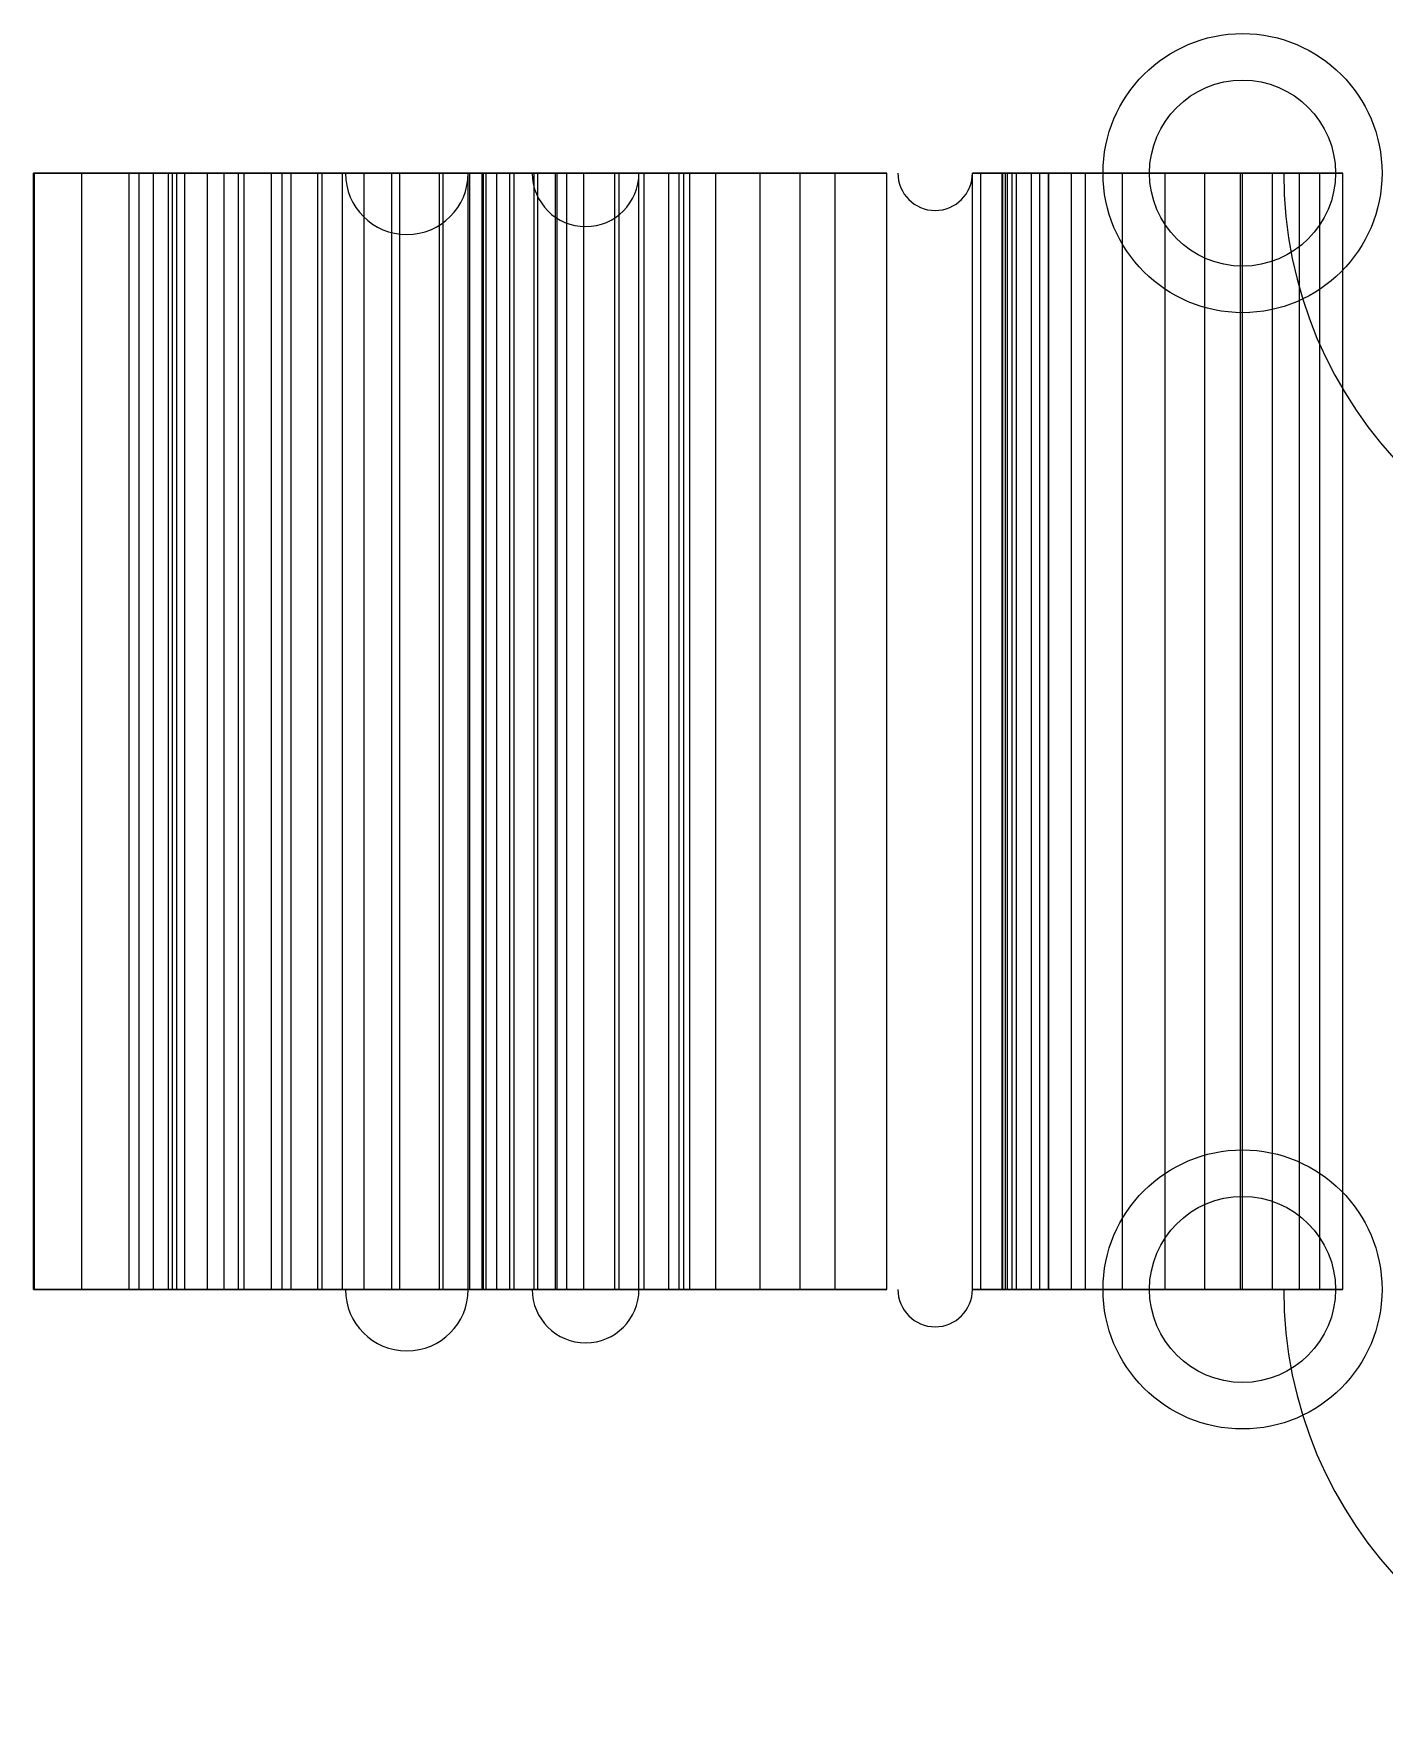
# Model space of a CAD drawing. Header units: millimetres. Extents: x -27 to 27, y -6.8 to 20.2.
# Drawn here: x -27 to -5.21, y -6.84 to 20.25 of the extents above; entities that cross this region are included whole.
import ezdxf

# ---------------------------------------------------------------- set-up
doc = ezdxf.new("R2010")
doc.units = ezdxf.units.MM
doc.layers.add('Part', color=7, linetype='CONTINUOUS')

msp = doc.modelspace()

# ---------------------------------------------------------------- linework, layer by layer
at = {"layer": 'Part'}
for p, q in [((-26.998, 18, -0.321), (-26.983, 18, -0.963)), ((-26.998, 18, 0.321), (-26.998, 18, -0.321)), ((-26.983, 18, 0.963), (-26.998, 18, 0.321)), ((-26.998, 0, -0.321), (-26.998, 18, -0.321)), ((-26.998, 18, -0.321), (-26.983, 18, -0.963)), ((-26.998, 0, 0.321), (-26.998, 18, 0.321)), ((-26.998, 0, -0.321), (-26.998, 18, -0.321)), ((-26.998, 18, 0.321), (-26.998, 18, -0.321)), ((-26.998, 0, 0.321), (-26.998, 18, 0.321)), ((-26.983, 18, 0.963), (-26.998, 18, 0.321)), ((-26.983, 18, -0.963), (-26.222, 18, -1.395)), ((-26.222, 18, 1.395), (-26.983, 18, 0.963)), ((-26.983, 0, -0.963), (-26.983, 18, -0.963)), ((-26.983, 18, -0.963), (-26.222, 18, -1.395)), ((-26.983, 0, -0.963), (-26.983, 18, -0.963)), ((-26.983, 0, 0.963), (-26.983, 18, 0.963)), ((-26.983, 0, 0.963), (-26.983, 18, 0.963)), ((-26.222, 18, 1.395), (-26.983, 18, 0.963)), ((-26.222, 18, -1.395), (-25.456, 18, -1.766)), ((-25.456, 18, 1.766), (-26.222, 18, 1.395)), ((-26.222, 0, -1.395), (-26.222, 18, -1.395)), ((-26.222, 18, -1.395), (-25.456, 18, -1.766)), ((-26.222, 0, -1.395), (-26.222, 18, -1.395)), ((-26.222, 0, 1.395), (-26.222, 18, 1.395)), ((-26.222, 0, 1.395), (-26.222, 18, 1.395)), ((-25.456, 18, 1.766), (-26.222, 18, 1.395)), ((-25.456, 18, -1.766), (-24.689, 18, -2.074)), ((-24.689, 18, 2.074), (-25.456, 18, 1.766)), ((-25.456, 0, -1.766), (-25.456, 18, -1.766)), ((-25.456, 18, -1.766), (-24.689, 18, -2.074)), ((-25.456, 0, -1.766), (-25.456, 18, -1.766)), ((-25.456, 0, 1.766), (-25.456, 18, 1.766)), ((-25.456, 0, 1.766), (-25.456, 18, 1.766)), ((-24.689, 18, 2.074), (-25.456, 18, 1.766)), ((-25.297, 18, -9.436), (-25.066, 18, -10.035)), ((-24.76, 18, -8.746), (-25.297, 18, -9.436)), ((-25.066, 18, 10.035), (-25.297, 18, 9.436)), ((-25.297, 18, 9.436), (-24.76, 18, 8.746)), ((-25.297, 0, -9.436), (-25.297, 18, -9.436)), ((-25.297, 18, -9.436), (-25.066, 18, -10.035)), ((-25.297, 0, -9.436), (-25.297, 18, -9.436)), ((-24.76, 18, -8.746), (-25.297, 18, -9.436)), ((-25.297, 0, 9.436), (-25.297, 18, 9.436)), ((-25.066, 18, 10.035), (-25.297, 18, 9.436)), ((-25.297, 0, 9.436), (-25.297, 18, 9.436)), ((-25.297, 18, 9.436), (-24.76, 18, 8.746)), ((-25.066, 18, -10.035), (-24.82, 18, -10.628)), ((-24.82, 18, 10.628), (-25.066, 18, 10.035)), ((-25.066, 0, -10.035), (-25.066, 18, -10.035)), ((-25.066, 18, -10.035), (-24.82, 18, -10.628)), ((-25.066, 0, -10.035), (-25.066, 18, -10.035)), ((-25.066, 0, 10.035), (-25.066, 18, 10.035)), ((-24.82, 18, 10.628), (-25.066, 18, 10.035)), ((-25.066, 0, 10.035), (-25.066, 18, 10.035)), ((-24.82, 18, -10.628), (-24.56, 18, -11.216)), ((-24.56, 18, 11.216), (-24.82, 18, 10.628)), ((-24.82, 0, -10.628), (-24.82, 18, -10.628)), ((-24.82, 18, -10.628), (-24.56, 18, -11.216)), ((-24.82, 0, -10.628), (-24.82, 18, -10.628)), ((-24.82, 0, 10.628), (-24.82, 18, 10.628)), ((-24.56, 18, 11.216), (-24.82, 18, 10.628)), ((-24.82, 0, 10.628), (-24.82, 18, 10.628)), ((-24.195, 18, -8.11), (-24.76, 18, -8.746)), ((-24.76, 18, 8.746), (-24.195, 18, 8.11)), ((-24.76, 0, -8.746), (-24.76, 18, -8.746)), ((-24.76, 0, -8.746), (-24.76, 18, -8.746)), ((-24.195, 18, -8.11), (-24.76, 18, -8.746)), ((-24.76, 0, 8.746), (-24.76, 18, 8.746)), ((-24.76, 0, 8.746), (-24.76, 18, 8.746)), ((-24.76, 18, 8.746), (-24.195, 18, 8.11)), ((-24.689, 18, -2.074), (-23.924, 18, -2.312)), ((-23.924, 18, 2.312), (-24.689, 18, 2.074)), ((-24.689, 0, -2.074), (-24.689, 18, -2.074)), ((-24.689, 18, -2.074), (-23.924, 18, -2.312)), ((-24.689, 0, -2.074), (-24.689, 18, -2.074)), ((-24.689, 0, 2.074), (-24.689, 18, 2.074)), ((-24.689, 0, 2.074), (-24.689, 18, 2.074)), ((-23.924, 18, 2.312), (-24.689, 18, 2.074)), ((-24.56, 18, -11.216), (-23.692, 18, -11.323)), ((-23.692, 18, 11.323), (-24.56, 18, 11.216)), ((-24.56, 0, -11.216), (-24.56, 18, -11.216)), ((-24.56, 18, -11.216), (-23.692, 18, -11.323)), ((-24.56, 0, -11.216), (-24.56, 18, -11.216)), ((-24.56, 0, 11.216), (-24.56, 18, 11.216)), ((-23.692, 18, 11.323), (-24.56, 18, 11.216)), ((-24.56, 0, 11.216), (-24.56, 18, 11.216)), ((-23.604, 18, -7.532), (-24.195, 18, -8.11)), ((-24.195, 18, 8.11), (-23.604, 18, 7.532)), ((-24.195, 0, -8.11), (-24.195, 18, -8.11)), ((-24.195, 0, -8.11), (-24.195, 18, -8.11)), ((-23.604, 18, -7.532), (-24.195, 18, -8.11)), ((-24.195, 0, 8.11), (-24.195, 18, 8.11)), ((-24.195, 0, 8.11), (-24.195, 18, 8.11)), ((-24.195, 18, 8.11), (-23.604, 18, 7.532)), ((-23.924, 18, -2.312), (-23.163, 18, -2.47)), ((-23.163, 18, 2.47), (-23.924, 18, 2.312)), ((-23.924, 0, -2.312), (-23.924, 18, -2.312)), ((-23.924, 18, -2.312), (-23.163, 18, -2.47)), ((-23.924, 0, -2.312), (-23.924, 18, -2.312)), ((-23.924, 0, 2.312), (-23.924, 18, 2.312)), ((-23.924, 0, 2.312), (-23.924, 18, 2.312)), ((-23.163, 18, 2.47), (-23.924, 18, 2.312)), ((-23.692, 18, -11.323), (-22.843, 18, -11.374)), ((-22.843, 18, 11.374), (-23.692, 18, 11.323)), ((-23.692, 0, -11.323), (-23.692, 18, -11.323)), ((-23.692, 18, -11.323), (-22.843, 18, -11.374)), ((-23.692, 0, -11.323), (-23.692, 18, -11.323)), ((-23.692, 0, 11.323), (-23.692, 18, 11.323)), ((-22.843, 18, 11.374), (-23.692, 18, 11.323)), ((-23.692, 0, 11.323), (-23.692, 18, 11.323)), ((-22.987, 18, -7.019), (-23.604, 18, -7.532)), ((-23.604, 18, 7.532), (-22.987, 18, 7.019)), ((-23.604, 0, -7.532), (-23.604, 18, -7.532)), ((-23.604, 0, -7.532), (-23.604, 18, -7.532)), ((-22.987, 18, -7.019), (-23.604, 18, -7.532)), ((-23.604, 0, 7.532), (-23.604, 18, 7.532)), ((-23.604, 0, 7.532), (-23.604, 18, 7.532)), ((-23.604, 18, 7.532), (-22.987, 18, 7.019)), ((-23.163, 18, -2.47), (-22.412, 18, -2.516)), ((-22.412, 18, 2.516), (-23.163, 18, 2.47)), ((-23.163, 0, -2.47), (-23.163, 18, -2.47)), ((-23.163, 18, -2.47), (-22.412, 18, -2.516)), ((-23.163, 0, -2.47), (-23.163, 18, -2.47)), ((-23.163, 0, 2.47), (-23.163, 18, 2.47)), ((-23.163, 0, 2.47), (-23.163, 18, 2.47)), ((-22.412, 18, 2.516), (-23.163, 18, 2.47)), ((-22.345, 18, -6.582), (-22.987, 18, -7.019)), ((-22.987, 18, 7.019), (-22.345, 18, 6.582)), ((-22.987, 0, -7.019), (-22.987, 18, -7.019)), ((-22.987, 0, -7.019), (-22.987, 18, -7.019)), ((-22.345, 18, -6.582), (-22.987, 18, -7.019)), ((-22.987, 0, 7.019), (-22.987, 18, 7.019)), ((-22.987, 0, 7.019), (-22.987, 18, 7.019)), ((-22.987, 18, 7.019), (-22.345, 18, 6.582)), ((-22.843, 18, -11.374), (-22.016, 18, -11.364)), ((-22.016, 18, 11.364), (-22.843, 18, 11.374)), ((-22.843, 0, -11.374), (-22.843, 18, -11.374)), ((-22.843, 18, -11.374), (-22.016, 18, -11.364)), ((-22.843, 0, -11.374), (-22.843, 18, -11.374)), ((-22.843, 0, 11.374), (-22.843, 18, 11.374)), ((-22.016, 18, 11.364), (-22.843, 18, 11.374)), ((-22.843, 0, 11.374), (-22.843, 18, 11.374)), ((-22.412, 18, -2.516), (-21.09, 18, -2.367)), ((-21.09, 18, 2.367), (-22.412, 18, 2.516)), ((-22.412, 0, -2.516), (-22.412, 18, -2.516)), ((-22.412, 18, -2.516), (-21.09, 18, -2.367)), ((-22.412, 0, -2.516), (-22.412, 18, -2.516)), ((-22.412, 0, 2.516), (-22.412, 18, 2.516)), ((-22.412, 0, 2.516), (-22.412, 18, 2.516)), ((-21.09, 18, 2.367), (-22.412, 18, 2.516)), ((-21.669, 18, -6.253), (-22.345, 18, -6.582)), ((-22.345, 18, 6.582), (-21.669, 18, 6.253)), ((-22.345, 0, -6.582), (-22.345, 18, -6.582)), ((-22.345, 0, -6.582), (-22.345, 18, -6.582)), ((-21.669, 18, -6.253), (-22.345, 18, -6.582)), ((-22.345, 0, 6.582), (-22.345, 18, 6.582)), ((-22.345, 0, 6.582), (-22.345, 18, 6.582)), ((-22.345, 18, 6.582), (-21.669, 18, 6.253)), ((-22.016, 18, -11.364), (-21.218, 18, -11.291)), ((-21.218, 18, 11.291), (-22.016, 18, 11.364)), ((-22.016, 0, -11.364), (-22.016, 18, -11.364)), ((-22.016, 18, -11.364), (-21.218, 18, -11.291)), ((-22.016, 0, -11.364), (-22.016, 18, -11.364)), ((-22.016, 0, 11.364), (-22.016, 18, 11.364)), ((-21.218, 18, 11.291), (-22.016, 18, 11.364)), ((-22.016, 0, 11.364), (-22.016, 18, 11.364)), ((-20.39, 18, -5.884), (-21.669, 18, -6.253)), ((-21.669, 18, 6.253), (-20.39, 18, 5.884)), ((-21.669, 0, -6.253), (-21.669, 18, -6.253)), ((-21.669, 0, -6.253), (-21.669, 18, -6.253)), ((-20.39, 18, -5.884), (-21.669, 18, -6.253)), ((-21.669, 0, 6.253), (-21.669, 18, 6.253)), ((-21.669, 0, 6.253), (-21.669, 18, 6.253)), ((-21.669, 18, 6.253), (-20.39, 18, 5.884)), ((-21.218, 18, -11.291), (-20.454, 18, -11.146)), ((-20.454, 18, 11.146), (-21.218, 18, 11.291)), ((-21.218, 0, -11.291), (-21.218, 18, -11.291)), ((-21.218, 18, -11.291), (-20.454, 18, -11.146)), ((-21.218, 0, -11.291), (-21.218, 18, -11.291)), ((-21.218, 0, 11.291), (-21.218, 18, 11.291)), ((-20.454, 18, 11.146), (-21.218, 18, 11.291)), ((-21.218, 0, 11.291), (-21.218, 18, 11.291)), ((-21.09, 0, -2.367), (-21.09, 18, -2.367)), ((-21.09, 0, -2.367), (-21.09, 18, -2.367)), ((-21.09, 0, 2.367), (-21.09, 18, 2.367)), ((-21.09, 0, 2.367), (-21.09, 18, 2.367)), ((-20.454, 18, -11.146), (-19.743, 18, -10.901)), ((-19.743, 18, 10.901), (-20.454, 18, 11.146)), ((-20.454, 0, -11.146), (-20.454, 18, -11.146)), ((-20.454, 18, -11.146), (-19.743, 18, -10.901)), ((-20.454, 0, -11.146), (-20.454, 18, -11.146)), ((-20.454, 0, 11.146), (-20.454, 18, 11.146)), ((-19.743, 18, 10.901), (-20.454, 18, 11.146)), ((-20.454, 0, 11.146), (-20.454, 18, 11.146)), ((-20.39, 0, -5.884), (-20.39, 18, -5.884)), ((-20.39, 0, -5.884), (-20.39, 18, -5.884)), ((-20.39, 0, 5.884), (-20.39, 18, 5.884)), ((-20.39, 0, 5.884), (-20.39, 18, 5.884)), ((-19.988, 18, -3.221), (-19.964, 18, -3.389)), ((-19.964, 18, 3.389), (-19.988, 18, 3.221)), ((-19.988, 0, -3.221), (-19.988, 18, -3.221)), ((-19.988, 18, -3.221), (-19.964, 18, -3.389)), ((-19.988, 0, -3.221), (-19.988, 18, -3.221)), ((-19.988, 0, 3.221), (-19.988, 18, 3.221)), ((-19.964, 18, 3.389), (-19.988, 18, 3.221)), ((-19.988, 0, 3.221), (-19.988, 18, 3.221)), ((-19.964, 18, -3.389), (-19.742, 18, -4.509)), ((-19.742, 18, 4.509), (-19.964, 18, 3.389)), ((-19.964, 0, -3.389), (-19.964, 18, -3.389)), ((-19.964, 18, -3.389), (-19.742, 18, -4.509)), ((-19.964, 0, -3.389), (-19.964, 18, -3.389)), ((-19.964, 0, 3.389), (-19.964, 18, 3.389)), ((-19.742, 18, 4.509), (-19.964, 18, 3.389)), ((-19.964, 0, 3.389), (-19.964, 18, 3.389)), ((-19.761, 18, -18.399), (-19.318, 18, -18.863)), ((-19.528, 18, -17.555), (-19.761, 18, -18.399)), ((-19.318, 18, 18.863), (-19.761, 18, 18.399)), ((-19.761, 18, 18.399), (-19.528, 18, 17.555)), ((-19.761, 0, -18.399), (-19.761, 18, -18.399)), ((-19.761, 18, -18.399), (-19.318, 18, -18.863)), ((-19.761, 0, -18.399), (-19.761, 18, -18.399)), ((-19.528, 18, -17.555), (-19.761, 18, -18.399)), ((-19.761, 0, 18.399), (-19.761, 18, 18.399)), ((-19.318, 18, 18.863), (-19.761, 18, 18.399)), ((-19.761, 0, 18.399), (-19.761, 18, 18.399)), ((-19.761, 18, 18.399), (-19.528, 18, 17.555)), ((-19.743, 18, -10.901), (-18.579, 18, -10.258)), ((-18.579, 18, 10.258), (-19.743, 18, 10.901)), ((-19.743, 0, -10.901), (-19.743, 18, -10.901)), ((-19.743, 18, -10.901), (-18.579, 18, -10.258)), ((-19.743, 0, -10.901), (-19.743, 18, -10.901)), ((-19.743, 0, 10.901), (-19.743, 18, 10.901)), ((-18.579, 18, 10.258), (-19.743, 18, 10.901)), ((-19.743, 0, 10.901), (-19.743, 18, 10.901)), ((-19.742, 18, -4.509), (-19.699, 18, -4.673)), ((-19.699, 18, 4.673), (-19.742, 18, 4.509)), ((-19.742, 0, -4.509), (-19.742, 18, -4.509)), ((-19.742, 18, -4.509), (-19.699, 18, -4.673)), ((-19.742, 0, -4.509), (-19.742, 18, -4.509)), ((-19.742, 0, 4.509), (-19.742, 18, 4.509)), ((-19.699, 18, 4.673), (-19.742, 18, 4.509)), ((-19.742, 0, 4.509), (-19.742, 18, 4.509)), ((-19.699, 0, -4.673), (-19.699, 18, -4.673)), ((-19.699, 0, -4.673), (-19.699, 18, -4.673)), ((-19.699, 0, 4.673), (-19.699, 18, 4.673)), ((-19.699, 0, 4.673), (-19.699, 18, 4.673)), ((-19.249, 18, -16.751), (-19.528, 18, -17.555)), ((-19.528, 18, 17.555), (-19.249, 18, 16.751)), ((-19.528, 0, -17.555), (-19.528, 18, -17.555)), ((-19.528, 0, -17.555), (-19.528, 18, -17.555)), ((-19.249, 18, -16.751), (-19.528, 18, -17.555)), ((-19.528, 0, 17.555), (-19.528, 18, 17.555)), ((-19.528, 0, 17.555), (-19.528, 18, 17.555)), ((-19.528, 18, 17.555), (-19.249, 18, 16.751)), ((-19.318, 18, -18.863), (-18.863, 18, -19.318)), ((-18.863, 18, 19.318), (-19.318, 18, 18.863)), ((-19.318, 0, -18.863), (-19.318, 18, -18.863)), ((-19.318, 18, -18.863), (-18.863, 18, -19.318)), ((-19.318, 0, -18.863), (-19.318, 18, -18.863)), ((-19.318, 0, 18.863), (-19.318, 18, 18.863)), ((-18.863, 18, 19.318), (-19.318, 18, 18.863)), ((-19.318, 0, 18.863), (-19.318, 18, 18.863)), ((-18.924, 18, -15.992), (-19.249, 18, -16.751)), ((-19.249, 18, 16.751), (-18.924, 18, 15.992)), ((-19.249, 0, -16.751), (-19.249, 18, -16.751)), ((-19.249, 0, -16.751), (-19.249, 18, -16.751)), ((-18.924, 18, -15.992), (-19.249, 18, -16.751)), ((-19.249, 0, 16.751), (-19.249, 18, 16.751)), ((-19.249, 0, 16.751), (-19.249, 18, 16.751)), ((-19.249, 18, 16.751), (-18.924, 18, 15.992)), ((-18.551, 18, -15.282), (-18.924, 18, -15.992)), ((-18.924, 18, 15.992), (-18.551, 18, 15.282)), ((-18.924, 0, -15.992), (-18.924, 18, -15.992)), ((-18.924, 0, -15.992), (-18.924, 18, -15.992)), ((-18.551, 18, -15.282), (-18.924, 18, -15.992)), ((-18.924, 0, 15.992), (-18.924, 18, 15.992)), ((-18.924, 0, 15.992), (-18.924, 18, 15.992)), ((-18.924, 18, 15.992), (-18.551, 18, 15.282)), ((-18.863, 18, -19.318), (-18.399, 18, -19.761)), ((-18.399, 18, 19.761), (-18.863, 18, 19.318)), ((-18.863, 0, -19.318), (-18.863, 18, -19.318)), ((-18.863, 18, -19.318), (-18.399, 18, -19.761)), ((-18.863, 0, -19.318), (-18.863, 18, -19.318)), ((-18.863, 0, 19.318), (-18.863, 18, 19.318)), ((-18.399, 18, 19.761), (-18.863, 18, 19.318)), ((-18.863, 0, 19.318), (-18.863, 18, 19.318)), ((-18.579, 0, -10.258), (-18.579, 18, -10.258)), ((-18.579, 0, -10.258), (-18.579, 18, -10.258)), ((-18.579, 0, 10.258), (-18.579, 18, 10.258)), ((-18.579, 0, 10.258), (-18.579, 18, 10.258)), ((-18.125, 18, -14.632), (-18.551, 18, -15.282)), ((-18.551, 18, 15.282), (-18.125, 18, 14.632)), ((-18.551, 0, -15.282), (-18.551, 18, -15.282)), ((-18.551, 0, -15.282), (-18.551, 18, -15.282)), ((-18.125, 18, -14.632), (-18.551, 18, -15.282)), ((-18.551, 0, 15.282), (-18.551, 18, 15.282)), ((-18.551, 0, 15.282), (-18.551, 18, 15.282)), ((-18.551, 18, 15.282), (-18.125, 18, 14.632)), ((-18.399, 18, -19.761), (-17.555, 18, -19.528)), ((-17.555, 18, 19.528), (-18.399, 18, 19.761)), ((-18.399, 0, -19.761), (-18.399, 18, -19.761)), ((-18.399, 18, -19.761), (-17.555, 18, -19.528)), ((-18.399, 0, -19.761), (-18.399, 18, -19.761)), ((-18.399, 0, 19.761), (-18.399, 18, 19.761)), ((-17.555, 18, 19.528), (-18.399, 18, 19.761)), ((-18.399, 0, 19.761), (-18.399, 18, 19.761)), ((-17.626, 18, -14.069), (-18.125, 18, -14.632)), ((-18.125, 18, 14.632), (-17.626, 18, 14.069)), ((-18.125, 0, -14.632), (-18.125, 18, -14.632)), ((-18.125, 0, -14.632), (-18.125, 18, -14.632)), ((-17.626, 18, -14.069), (-18.125, 18, -14.632)), ((-18.125, 0, 14.632), (-18.125, 18, 14.632)), ((-18.125, 0, 14.632), (-18.125, 18, 14.632)), ((-18.125, 18, 14.632), (-17.626, 18, 14.069)), ((-16.587, 18, -13.239), (-17.626, 18, -14.069)), ((-17.626, 18, 14.069), (-16.587, 18, 13.239)), ((-17.626, 0, -14.069), (-17.626, 18, -14.069)), ((-17.626, 0, -14.069), (-17.626, 18, -14.069)), ((-16.587, 18, -13.239), (-17.626, 18, -14.069)), ((-17.626, 0, 14.069), (-17.626, 18, 14.069)), ((-17.626, 0, 14.069), (-17.626, 18, 14.069)), ((-17.626, 18, 14.069), (-16.587, 18, 13.239)), ((-17.555, 18, -19.528), (-16.751, 18, -19.249)), ((-16.751, 18, 19.249), (-17.555, 18, 19.528)), ((-17.555, 0, -19.528), (-17.555, 18, -19.528)), ((-17.555, 18, -19.528), (-16.751, 18, -19.249)), ((-17.555, 0, -19.528), (-17.555, 18, -19.528)), ((-17.555, 0, 19.528), (-17.555, 18, 19.528)), ((-16.751, 18, 19.249), (-17.555, 18, 19.528)), ((-17.555, 0, 19.528), (-17.555, 18, 19.528)), ((-17.234, 18, -10.625), (-17.148, 18, -10.771)), ((-17.148, 18, 10.771), (-17.234, 18, 10.625)), ((-17.234, 0, -10.625), (-17.234, 18, -10.625)), ((-17.234, 18, -10.625), (-17.148, 18, -10.771)), ((-17.234, 0, -10.625), (-17.234, 18, -10.625)), ((-17.234, 0, 10.625), (-17.234, 18, 10.625)), ((-17.148, 18, 10.771), (-17.234, 18, 10.625)), ((-17.234, 0, 10.625), (-17.234, 18, 10.625)), ((-17.148, 18, -10.771), (-16.513, 18, -11.72)), ((-16.513, 18, 11.72), (-17.148, 18, 10.771)), ((-17.148, 0, -10.771), (-17.148, 18, -10.771)), ((-17.148, 18, -10.771), (-16.513, 18, -11.72)), ((-17.148, 0, -10.771), (-17.148, 18, -10.771)), ((-17.148, 0, 10.771), (-17.148, 18, 10.771)), ((-16.513, 18, 11.72), (-17.148, 18, 10.771)), ((-17.148, 0, 10.771), (-17.148, 18, 10.771)), ((-16.751, 18, -19.249), (-15.992, 18, -18.924)), ((-15.992, 18, 18.924), (-16.751, 18, 19.249)), ((-16.751, 0, -19.249), (-16.751, 18, -19.249)), ((-16.751, 18, -19.249), (-15.992, 18, -18.924)), ((-16.751, 0, -19.249), (-16.751, 18, -19.249)), ((-16.751, 0, 19.249), (-16.751, 18, 19.249)), ((-15.992, 18, 18.924), (-16.751, 18, 19.249)), ((-16.751, 0, 19.249), (-16.751, 18, 19.249)), ((-16.587, 0, -13.239), (-16.587, 18, -13.239)), ((-16.587, 0, -13.239), (-16.587, 18, -13.239)), ((-16.587, 0, 13.239), (-16.587, 18, 13.239)), ((-16.587, 0, 13.239), (-16.587, 18, 13.239)), ((-16.513, 18, -11.72), (-16.412, 18, -11.856)), ((-16.412, 18, 11.856), (-16.513, 18, 11.72)), ((-16.513, 0, -11.72), (-16.513, 18, -11.72)), ((-16.513, 18, -11.72), (-16.412, 18, -11.856)), ((-16.513, 0, -11.72), (-16.513, 18, -11.72)), ((-16.513, 0, 11.72), (-16.513, 18, 11.72)), ((-16.412, 18, 11.856), (-16.513, 18, 11.72)), ((-16.513, 0, 11.72), (-16.513, 18, 11.72)), ((-16.412, 0, -11.856), (-16.412, 18, -11.856)), ((-16.412, 0, -11.856), (-16.412, 18, -11.856)), ((-16.412, 0, 11.856), (-16.412, 18, 11.856)), ((-16.412, 0, 11.856), (-16.412, 18, 11.856)), ((-15.992, 18, -18.924), (-15.282, 18, -18.551)), ((-15.282, 18, 18.551), (-15.992, 18, 18.924)), ((-15.992, 0, -18.924), (-15.992, 18, -18.924)), ((-15.992, 18, -18.924), (-15.282, 18, -18.551)), ((-15.992, 0, -18.924), (-15.992, 18, -18.924)), ((-15.992, 0, 18.924), (-15.992, 18, 18.924)), ((-15.282, 18, 18.551), (-15.992, 18, 18.924)), ((-15.992, 0, 18.924), (-15.992, 18, 18.924)), ((-15.282, 18, -18.551), (-14.632, 18, -18.125)), ((-14.632, 18, 18.125), (-15.282, 18, 18.551)), ((-15.282, 0, -18.551), (-15.282, 18, -18.551)), ((-15.282, 18, -18.551), (-14.632, 18, -18.125)), ((-15.282, 0, -18.551), (-15.282, 18, -18.551)), ((-15.282, 0, 18.551), (-15.282, 18, 18.551)), ((-14.632, 18, 18.125), (-15.282, 18, 18.551)), ((-15.282, 0, 18.551), (-15.282, 18, 18.551)), ((-14.632, 18, -18.125), (-14.069, 18, -17.626)), ((-14.069, 18, 17.626), (-14.632, 18, 18.125)), ((-14.632, 0, -18.125), (-14.632, 18, -18.125)), ((-14.632, 18, -18.125), (-14.069, 18, -17.626)), ((-14.632, 0, -18.125), (-14.632, 18, -18.125)), ((-14.632, 0, 18.125), (-14.632, 18, 18.125)), ((-14.069, 18, 17.626), (-14.632, 18, 18.125)), ((-14.632, 0, 18.125), (-14.632, 18, 18.125)), ((-14.069, 18, -17.626), (-13.239, 18, -16.587)), ((-13.239, 18, 16.587), (-14.069, 18, 17.626)), ((-14.069, 0, -17.626), (-14.069, 18, -17.626)), ((-14.069, 18, -17.626), (-13.239, 18, -16.587)), ((-14.069, 0, -17.626), (-14.069, 18, -17.626)), ((-14.069, 0, 17.626), (-14.069, 18, 17.626)), ((-13.239, 18, 16.587), (-14.069, 18, 17.626)), ((-14.069, 0, 17.626), (-14.069, 18, 17.626)), ((-13.239, 0, -16.587), (-13.239, 18, -16.587)), ((-13.239, 0, -16.587), (-13.239, 18, -16.587)), ((-13.239, 0, 16.587), (-13.239, 18, 16.587)), ((-13.239, 0, 16.587), (-13.239, 18, 16.587)), ((-11.856, 18, -16.412), (-11.72, 18, -16.513)), ((-11.72, 18, 16.513), (-11.856, 18, 16.412)), ((-11.856, 0, -16.412), (-11.856, 18, -16.412)), ((-11.856, 18, -16.412), (-11.72, 18, -16.513)), ((-11.856, 0, -16.412), (-11.856, 18, -16.412)), ((-11.856, 0, 16.412), (-11.856, 18, 16.412)), ((-11.72, 18, 16.513), (-11.856, 18, 16.412)), ((-11.856, 0, 16.412), (-11.856, 18, 16.412)), ((-11.72, 18, -16.513), (-10.771, 18, -17.148)), ((-10.771, 18, 17.148), (-11.72, 18, 16.513)), ((-11.72, 0, -16.513), (-11.72, 18, -16.513)), ((-11.72, 18, -16.513), (-10.771, 18, -17.148)), ((-11.72, 0, -16.513), (-11.72, 18, -16.513)), ((-11.72, 0, 16.513), (-11.72, 18, 16.513)), ((-10.771, 18, 17.148), (-11.72, 18, 16.513)), ((-11.72, 0, 16.513), (-11.72, 18, 16.513)), ((-11.374, 18, -22.843), (-11.323, 18, -23.692)), ((-11.364, 18, -22.016), (-11.374, 18, -22.843)), ((-11.323, 18, 23.692), (-11.374, 18, 22.843)), ((-11.374, 18, 22.843), (-11.364, 18, 22.016)), ((-11.374, 0, -22.843), (-11.374, 18, -22.843)), ((-11.374, 18, -22.843), (-11.323, 18, -23.692)), ((-11.374, 0, -22.843), (-11.374, 18, -22.843)), ((-11.364, 18, -22.016), (-11.374, 18, -22.843)), ((-11.374, 0, 22.843), (-11.374, 18, 22.843)), ((-11.323, 18, 23.692), (-11.374, 18, 22.843)), ((-11.374, 0, 22.843), (-11.374, 18, 22.843)), ((-11.374, 18, 22.843), (-11.364, 18, 22.016)), ((-11.291, 18, -21.218), (-11.364, 18, -22.016)), ((-11.364, 18, 22.016), (-11.291, 18, 21.218)), ((-11.364, 0, -22.016), (-11.364, 18, -22.016)), ((-11.364, 0, -22.016), (-11.364, 18, -22.016)), ((-11.291, 18, -21.218), (-11.364, 18, -22.016)), ((-11.364, 0, 22.016), (-11.364, 18, 22.016)), ((-11.364, 0, 22.016), (-11.364, 18, 22.016)), ((-11.364, 18, 22.016), (-11.291, 18, 21.218)), ((-11.323, 18, -23.692), (-11.216, 18, -24.56)), ((-11.216, 18, 24.56), (-11.323, 18, 23.692)), ((-11.323, 0, -23.692), (-11.323, 18, -23.692)), ((-11.323, 18, -23.692), (-11.216, 18, -24.56)), ((-11.323, 0, -23.692), (-11.323, 18, -23.692)), ((-11.323, 0, 23.692), (-11.323, 18, 23.692)), ((-11.216, 18, 24.56), (-11.323, 18, 23.692)), ((-11.323, 0, 23.692), (-11.323, 18, 23.692)), ((-11.146, 18, -20.454), (-11.291, 18, -21.218)), ((-11.291, 18, 21.218), (-11.146, 18, 20.454)), ((-11.291, 0, -21.218), (-11.291, 18, -21.218)), ((-11.291, 0, -21.218), (-11.291, 18, -21.218)), ((-11.146, 18, -20.454), (-11.291, 18, -21.218)), ((-11.291, 0, 21.218), (-11.291, 18, 21.218)), ((-11.291, 0, 21.218), (-11.291, 18, 21.218)), ((-11.291, 18, 21.218), (-11.146, 18, 20.454)), ((-11.216, 18, -24.56), (-10.628, 18, -24.82)), ((-10.628, 18, 24.82), (-11.216, 18, 24.56)), ((-11.216, 0, -24.56), (-11.216, 18, -24.56)), ((-11.216, 18, -24.56), (-10.628, 18, -24.82)), ((-11.216, 0, -24.56), (-11.216, 18, -24.56)), ((-11.216, 0, 24.56), (-11.216, 18, 24.56)), ((-10.628, 18, 24.82), (-11.216, 18, 24.56)), ((-11.216, 0, 24.56), (-11.216, 18, 24.56)), ((-10.901, 18, -19.743), (-11.146, 18, -20.454)), ((-11.146, 18, 20.454), (-10.901, 18, 19.743)), ((-11.146, 0, -20.454), (-11.146, 18, -20.454)), ((-11.146, 0, -20.454), (-11.146, 18, -20.454)), ((-10.901, 18, -19.743), (-11.146, 18, -20.454)), ((-11.146, 0, 20.454), (-11.146, 18, 20.454)), ((-11.146, 0, 20.454), (-11.146, 18, 20.454)), ((-11.146, 18, 20.454), (-10.901, 18, 19.743)), ((-10.258, 18, -18.579), (-10.901, 18, -19.743)), ((-10.901, 18, 19.743), (-10.258, 18, 18.579)), ((-10.901, 0, -19.743), (-10.901, 18, -19.743)), ((-10.901, 0, -19.743), (-10.901, 18, -19.743)), ((-10.258, 18, -18.579), (-10.901, 18, -19.743)), ((-10.901, 0, 19.743), (-10.901, 18, 19.743)), ((-10.901, 0, 19.743), (-10.901, 18, 19.743)), ((-10.901, 18, 19.743), (-10.258, 18, 18.579)), ((-10.771, 18, -17.148), (-10.625, 18, -17.234)), ((-10.625, 18, 17.234), (-10.771, 18, 17.148)), ((-10.771, 0, -17.148), (-10.771, 18, -17.148)), ((-10.771, 18, -17.148), (-10.625, 18, -17.234)), ((-10.771, 0, -17.148), (-10.771, 18, -17.148)), ((-10.771, 0, 17.148), (-10.771, 18, 17.148)), ((-10.625, 18, 17.234), (-10.771, 18, 17.148)), ((-10.771, 0, 17.148), (-10.771, 18, 17.148)), ((-10.628, 18, -24.82), (-10.035, 18, -25.066)), ((-10.035, 18, 25.066), (-10.628, 18, 24.82)), ((-10.628, 0, -24.82), (-10.628, 18, -24.82)), ((-10.628, 18, -24.82), (-10.035, 18, -25.066)), ((-10.628, 0, -24.82), (-10.628, 18, -24.82)), ((-10.628, 0, 24.82), (-10.628, 18, 24.82)), ((-10.035, 18, 25.066), (-10.628, 18, 24.82)), ((-10.628, 0, 24.82), (-10.628, 18, 24.82)), ((-10.625, 0, -17.234), (-10.625, 18, -17.234)), ((-10.625, 0, -17.234), (-10.625, 18, -17.234)), ((-10.625, 0, 17.234), (-10.625, 18, 17.234)), ((-10.625, 0, 17.234), (-10.625, 18, 17.234)), ((-10.258, 0, -18.579), (-10.258, 18, -18.579)), ((-10.258, 0, -18.579), (-10.258, 18, -18.579)), ((-10.258, 0, 18.579), (-10.258, 18, 18.579)), ((-10.258, 0, 18.579), (-10.258, 18, 18.579)), ((-10.035, 18, -25.066), (-9.436, 18, -25.297)), ((-9.436, 18, 25.297), (-10.035, 18, 25.066)), ((-10.035, 0, -25.066), (-10.035, 18, -25.066)), ((-10.035, 18, -25.066), (-9.436, 18, -25.297)), ((-10.035, 0, -25.066), (-10.035, 18, -25.066)), ((-10.035, 0, 25.066), (-10.035, 18, 25.066)), ((-9.436, 18, 25.297), (-10.035, 18, 25.066)), ((-10.035, 0, 25.066), (-10.035, 18, 25.066)), ((-9.436, 18, -25.297), (-8.746, 18, -24.76)), ((-8.746, 18, 24.76), (-9.436, 18, 25.297)), ((-9.436, 0, -25.297), (-9.436, 18, -25.297)), ((-9.436, 18, -25.297), (-8.746, 18, -24.76)), ((-9.436, 0, -25.297), (-9.436, 18, -25.297)), ((-9.436, 0, 25.297), (-9.436, 18, 25.297)), ((-8.746, 18, 24.76), (-9.436, 18, 25.297)), ((-9.436, 0, 25.297), (-9.436, 18, 25.297)), ((-8.746, 18, -24.76), (-8.11, 18, -24.195)), ((-8.11, 18, 24.195), (-8.746, 18, 24.76)), ((-8.746, 0, -24.76), (-8.746, 18, -24.76)), ((-8.746, 18, -24.76), (-8.11, 18, -24.195)), ((-8.746, 0, -24.76), (-8.746, 18, -24.76)), ((-8.746, 0, 24.76), (-8.746, 18, 24.76)), ((-8.11, 18, 24.195), (-8.746, 18, 24.76)), ((-8.746, 0, 24.76), (-8.746, 18, 24.76)), ((-8.11, 18, -24.195), (-7.532, 18, -23.604)), ((-7.532, 18, 23.604), (-8.11, 18, 24.195)), ((-8.11, 0, -24.195), (-8.11, 18, -24.195)), ((-8.11, 18, -24.195), (-7.532, 18, -23.604)), ((-8.11, 0, -24.195), (-8.11, 18, -24.195)), ((-8.11, 0, 24.195), (-8.11, 18, 24.195)), ((-7.532, 18, 23.604), (-8.11, 18, 24.195)), ((-8.11, 0, 24.195), (-8.11, 18, 24.195)), ((-7.532, 18, -23.604), (-7.019, 18, -22.987)), ((-7.019, 18, 22.987), (-7.532, 18, 23.604)), ((-7.532, 0, -23.604), (-7.532, 18, -23.604)), ((-7.532, 18, -23.604), (-7.019, 18, -22.987)), ((-7.532, 0, -23.604), (-7.532, 18, -23.604)), ((-7.532, 0, 23.604), (-7.532, 18, 23.604)), ((-7.019, 18, 22.987), (-7.532, 18, 23.604)), ((-7.532, 0, 23.604), (-7.532, 18, 23.604)), ((-7.5, 0, 15.24), (-7.5, 18, 15.24)), ((-7.5, 0, 15.24), (-7.5, 18, 15.24)), ((-7.5, 0, -11.49), (-7.5, 18, -11.49)), ((-7.5, 0, -11.49), (-7.5, 18, -11.49)), ((-7.019, 18, -22.987), (-6.582, 18, -22.345)), ((-6.582, 18, 22.345), (-7.019, 18, 22.987)), ((-7.019, 0, -22.987), (-7.019, 18, -22.987)), ((-7.019, 18, -22.987), (-6.582, 18, -22.345)), ((-7.019, 0, -22.987), (-7.019, 18, -22.987)), ((-7.019, 0, 22.987), (-7.019, 18, 22.987)), ((-6.582, 18, 22.345), (-7.019, 18, 22.987)), ((-7.019, 0, 22.987), (-7.019, 18, 22.987)), ((-6.582, 18, -22.345), (-6.253, 18, -21.669)), ((-6.253, 18, 21.669), (-6.582, 18, 22.345)), ((-6.582, 0, -22.345), (-6.582, 18, -22.345)), ((-6.582, 18, -22.345), (-6.253, 18, -21.669)), ((-6.582, 0, -22.345), (-6.582, 18, -22.345)), ((-6.582, 0, 22.345), (-6.582, 18, 22.345)), ((-6.253, 18, 21.669), (-6.582, 18, 22.345)), ((-6.582, 0, 22.345), (-6.582, 18, 22.345)), ((-6.253, 18, -21.669), (-5.884, 18, -20.39)), ((-5.884, 18, 20.39), (-6.253, 18, 21.669)), ((-6.253, 0, -21.669), (-6.253, 18, -21.669)), ((-6.253, 18, -21.669), (-5.884, 18, -20.39)), ((-6.253, 0, -21.669), (-6.253, 18, -21.669)), ((-6.253, 0, 21.669), (-6.253, 18, 21.669)), ((-5.884, 18, 20.39), (-6.253, 18, 21.669)), ((-6.253, 0, 21.669), (-6.253, 18, 21.669)), ((-5.884, 0, -20.39), (-5.884, 18, -20.39)), ((-5.884, 0, -20.39), (-5.884, 18, -20.39)), ((-5.884, 0, 20.39), (-5.884, 18, 20.39)), ((-5.884, 0, 20.39), (-5.884, 18, 20.39)), ((-26.998, 0, -0.321), (-26.983, 0, -0.963)), ((-26.998, 0, 0.321), (-26.998, 0, -0.321)), ((-26.983, 0, 0.963), (-26.998, 0, 0.321)), ((-26.998, 0, -0.321), (-26.983, 0, -0.963)), ((-26.998, 0, 0.321), (-26.998, 0, -0.321)), ((-26.983, 0, 0.963), (-26.998, 0, 0.321)), ((-26.983, 0, -0.963), (-26.222, 0, -1.395)), ((-26.222, 0, 1.395), (-26.983, 0, 0.963)), ((-26.983, 0, -0.963), (-26.222, 0, -1.395)), ((-26.222, 0, 1.395), (-26.983, 0, 0.963)), ((-26.222, 0, -1.395), (-25.456, 0, -1.766)), ((-25.456, 0, 1.766), (-26.222, 0, 1.395)), ((-26.222, 0, -1.395), (-25.456, 0, -1.766)), ((-25.456, 0, 1.766), (-26.222, 0, 1.395)), ((-25.456, 0, -1.766), (-24.689, 0, -2.074)), ((-24.689, 0, 2.074), (-25.456, 0, 1.766)), ((-25.456, 0, -1.766), (-24.689, 0, -2.074)), ((-24.689, 0, 2.074), (-25.456, 0, 1.766)), ((-25.297, 0, -9.436), (-25.066, 0, -10.035)), ((-24.76, 0, -8.746), (-25.297, 0, -9.436)), ((-25.066, 0, 10.035), (-25.297, 0, 9.436)), ((-25.297, 0, 9.436), (-24.76, 0, 8.746)), ((-25.297, 0, -9.436), (-25.066, 0, -10.035)), ((-24.76, 0, -8.746), (-25.297, 0, -9.436)), ((-25.066, 0, 10.035), (-25.297, 0, 9.436)), ((-25.297, 0, 9.436), (-24.76, 0, 8.746)), ((-25.066, 0, -10.035), (-24.82, 0, -10.628)), ((-24.82, 0, 10.628), (-25.066, 0, 10.035)), ((-25.066, 0, -10.035), (-24.82, 0, -10.628)), ((-24.82, 0, 10.628), (-25.066, 0, 10.035)), ((-24.82, 0, -10.628), (-24.56, 0, -11.216)), ((-24.56, 0, 11.216), (-24.82, 0, 10.628)), ((-24.82, 0, -10.628), (-24.56, 0, -11.216)), ((-24.56, 0, 11.216), (-24.82, 0, 10.628)), ((-24.195, 0, -8.11), (-24.76, 0, -8.746)), ((-24.76, 0, 8.746), (-24.195, 0, 8.11)), ((-24.195, 0, -8.11), (-24.76, 0, -8.746)), ((-24.76, 0, 8.746), (-24.195, 0, 8.11)), ((-24.689, 0, -2.074), (-23.924, 0, -2.312)), ((-23.924, 0, 2.312), (-24.689, 0, 2.074)), ((-24.689, 0, -2.074), (-23.924, 0, -2.312)), ((-23.924, 0, 2.312), (-24.689, 0, 2.074)), ((-24.56, 0, -11.216), (-23.692, 0, -11.323)), ((-23.692, 0, 11.323), (-24.56, 0, 11.216)), ((-24.56, 0, -11.216), (-23.692, 0, -11.323)), ((-23.692, 0, 11.323), (-24.56, 0, 11.216)), ((-23.604, 0, -7.532), (-24.195, 0, -8.11)), ((-24.195, 0, 8.11), (-23.604, 0, 7.532)), ((-23.604, 0, -7.532), (-24.195, 0, -8.11)), ((-24.195, 0, 8.11), (-23.604, 0, 7.532)), ((-23.924, 0, -2.312), (-23.163, 0, -2.47)), ((-23.163, 0, 2.47), (-23.924, 0, 2.312)), ((-23.924, 0, -2.312), (-23.163, 0, -2.47)), ((-23.163, 0, 2.47), (-23.924, 0, 2.312)), ((-23.692, 0, -11.323), (-22.843, 0, -11.374)), ((-22.843, 0, 11.374), (-23.692, 0, 11.323)), ((-23.692, 0, -11.323), (-22.843, 0, -11.374)), ((-22.843, 0, 11.374), (-23.692, 0, 11.323)), ((-22.987, 0, -7.019), (-23.604, 0, -7.532)), ((-23.604, 0, 7.532), (-22.987, 0, 7.019)), ((-22.987, 0, -7.019), (-23.604, 0, -7.532)), ((-23.604, 0, 7.532), (-22.987, 0, 7.019)), ((-23.163, 0, -2.47), (-22.412, 0, -2.516)), ((-22.412, 0, 2.516), (-23.163, 0, 2.47)), ((-23.163, 0, -2.47), (-22.412, 0, -2.516)), ((-22.412, 0, 2.516), (-23.163, 0, 2.47)), ((-22.345, 0, -6.582), (-22.987, 0, -7.019)), ((-22.987, 0, 7.019), (-22.345, 0, 6.582)), ((-22.345, 0, -6.582), (-22.987, 0, -7.019)), ((-22.987, 0, 7.019), (-22.345, 0, 6.582)), ((-22.843, 0, -11.374), (-22.016, 0, -11.364)), ((-22.016, 0, 11.364), (-22.843, 0, 11.374)), ((-22.843, 0, -11.374), (-22.016, 0, -11.364)), ((-22.016, 0, 11.364), (-22.843, 0, 11.374)), ((-22.412, 0, -2.516), (-21.09, 0, -2.367)), ((-21.09, 0, 2.367), (-22.412, 0, 2.516)), ((-22.412, 0, -2.516), (-21.09, 0, -2.367)), ((-21.09, 0, 2.367), (-22.412, 0, 2.516)), ((-21.669, 0, -6.253), (-22.345, 0, -6.582)), ((-22.345, 0, 6.582), (-21.669, 0, 6.253)), ((-21.669, 0, -6.253), (-22.345, 0, -6.582)), ((-22.345, 0, 6.582), (-21.669, 0, 6.253)), ((-22.016, 0, -11.364), (-21.218, 0, -11.291)), ((-21.218, 0, 11.291), (-22.016, 0, 11.364)), ((-22.016, 0, -11.364), (-21.218, 0, -11.291)), ((-21.218, 0, 11.291), (-22.016, 0, 11.364)), ((-20.39, 0, -5.884), (-21.669, 0, -6.253)), ((-21.669, 0, 6.253), (-20.39, 0, 5.884)), ((-20.39, 0, -5.884), (-21.669, 0, -6.253)), ((-21.669, 0, 6.253), (-20.39, 0, 5.884)), ((-21.218, 0, -11.291), (-20.454, 0, -11.146)), ((-20.454, 0, 11.146), (-21.218, 0, 11.291)), ((-21.218, 0, -11.291), (-20.454, 0, -11.146)), ((-20.454, 0, 11.146), (-21.218, 0, 11.291)), ((-20.454, 0, -11.146), (-19.743, 0, -10.901)), ((-19.743, 0, 10.901), (-20.454, 0, 11.146)), ((-20.454, 0, -11.146), (-19.743, 0, -10.901)), ((-19.743, 0, 10.901), (-20.454, 0, 11.146)), ((-19.988, 0, -3.221), (-19.964, 0, -3.389)), ((-19.964, 0, 3.389), (-19.988, 0, 3.221)), ((-19.988, 0, -3.221), (-19.964, 0, -3.389)), ((-19.964, 0, 3.389), (-19.988, 0, 3.221)), ((-19.964, 0, -3.389), (-19.742, 0, -4.509)), ((-19.742, 0, 4.509), (-19.964, 0, 3.389)), ((-19.964, 0, -3.389), (-19.742, 0, -4.509)), ((-19.742, 0, 4.509), (-19.964, 0, 3.389)), ((-19.761, 0, -18.399), (-19.318, 0, -18.863)), ((-19.528, 0, -17.555), (-19.761, 0, -18.399)), ((-19.318, 0, 18.863), (-19.761, 0, 18.399)), ((-19.761, 0, 18.399), (-19.528, 0, 17.555)), ((-19.761, 0, -18.399), (-19.318, 0, -18.863)), ((-19.528, 0, -17.555), (-19.761, 0, -18.399)), ((-19.318, 0, 18.863), (-19.761, 0, 18.399)), ((-19.761, 0, 18.399), (-19.528, 0, 17.555)), ((-19.743, 0, -10.901), (-18.579, 0, -10.258)), ((-18.579, 0, 10.258), (-19.743, 0, 10.901)), ((-19.743, 0, -10.901), (-18.579, 0, -10.258)), ((-18.579, 0, 10.258), (-19.743, 0, 10.901)), ((-19.742, 0, -4.509), (-19.699, 0, -4.673)), ((-19.699, 0, 4.673), (-19.742, 0, 4.509)), ((-19.742, 0, -4.509), (-19.699, 0, -4.673)), ((-19.699, 0, 4.673), (-19.742, 0, 4.509)), ((-19.249, 0, -16.751), (-19.528, 0, -17.555)), ((-19.528, 0, 17.555), (-19.249, 0, 16.751)), ((-19.249, 0, -16.751), (-19.528, 0, -17.555)), ((-19.528, 0, 17.555), (-19.249, 0, 16.751)), ((-19.318, 0, -18.863), (-18.863, 0, -19.318)), ((-18.863, 0, 19.318), (-19.318, 0, 18.863)), ((-19.318, 0, -18.863), (-18.863, 0, -19.318)), ((-18.863, 0, 19.318), (-19.318, 0, 18.863)), ((-18.924, 0, -15.992), (-19.249, 0, -16.751)), ((-19.249, 0, 16.751), (-18.924, 0, 15.992)), ((-18.924, 0, -15.992), (-19.249, 0, -16.751)), ((-19.249, 0, 16.751), (-18.924, 0, 15.992)), ((-18.551, 0, -15.282), (-18.924, 0, -15.992)), ((-18.924, 0, 15.992), (-18.551, 0, 15.282)), ((-18.551, 0, -15.282), (-18.924, 0, -15.992)), ((-18.924, 0, 15.992), (-18.551, 0, 15.282)), ((-18.863, 0, -19.318), (-18.399, 0, -19.761)), ((-18.399, 0, 19.761), (-18.863, 0, 19.318)), ((-18.863, 0, -19.318), (-18.399, 0, -19.761)), ((-18.399, 0, 19.761), (-18.863, 0, 19.318)), ((-18.125, 0, -14.632), (-18.551, 0, -15.282)), ((-18.551, 0, 15.282), (-18.125, 0, 14.632)), ((-18.125, 0, -14.632), (-18.551, 0, -15.282)), ((-18.551, 0, 15.282), (-18.125, 0, 14.632)), ((-18.399, 0, -19.761), (-17.555, 0, -19.528)), ((-17.555, 0, 19.528), (-18.399, 0, 19.761)), ((-18.399, 0, -19.761), (-17.555, 0, -19.528)), ((-17.555, 0, 19.528), (-18.399, 0, 19.761)), ((-17.626, 0, -14.069), (-18.125, 0, -14.632)), ((-18.125, 0, 14.632), (-17.626, 0, 14.069)), ((-17.626, 0, -14.069), (-18.125, 0, -14.632)), ((-18.125, 0, 14.632), (-17.626, 0, 14.069)), ((-16.587, 0, -13.239), (-17.626, 0, -14.069)), ((-17.626, 0, 14.069), (-16.587, 0, 13.239)), ((-16.587, 0, -13.239), (-17.626, 0, -14.069)), ((-17.626, 0, 14.069), (-16.587, 0, 13.239)), ((-17.555, 0, -19.528), (-16.751, 0, -19.249)), ((-16.751, 0, 19.249), (-17.555, 0, 19.528)), ((-17.555, 0, -19.528), (-16.751, 0, -19.249)), ((-16.751, 0, 19.249), (-17.555, 0, 19.528)), ((-17.234, 0, -10.625), (-17.148, 0, -10.771)), ((-17.148, 0, 10.771), (-17.234, 0, 10.625)), ((-17.234, 0, -10.625), (-17.148, 0, -10.771)), ((-17.148, 0, 10.771), (-17.234, 0, 10.625)), ((-17.148, 0, -10.771), (-16.513, 0, -11.72)), ((-16.513, 0, 11.72), (-17.148, 0, 10.771)), ((-17.148, 0, -10.771), (-16.513, 0, -11.72)), ((-16.513, 0, 11.72), (-17.148, 0, 10.771)), ((-16.751, 0, -19.249), (-15.992, 0, -18.924)), ((-15.992, 0, 18.924), (-16.751, 0, 19.249)), ((-16.751, 0, -19.249), (-15.992, 0, -18.924)), ((-15.992, 0, 18.924), (-16.751, 0, 19.249)), ((-16.513, 0, -11.72), (-16.412, 0, -11.856)), ((-16.412, 0, 11.856), (-16.513, 0, 11.72)), ((-16.513, 0, -11.72), (-16.412, 0, -11.856)), ((-16.412, 0, 11.856), (-16.513, 0, 11.72)), ((-15.992, 0, -18.924), (-15.282, 0, -18.551)), ((-15.282, 0, 18.551), (-15.992, 0, 18.924)), ((-15.992, 0, -18.924), (-15.282, 0, -18.551)), ((-15.282, 0, 18.551), (-15.992, 0, 18.924)), ((-15.282, 0, -18.551), (-14.632, 0, -18.125)), ((-14.632, 0, 18.125), (-15.282, 0, 18.551)), ((-15.282, 0, -18.551), (-14.632, 0, -18.125)), ((-14.632, 0, 18.125), (-15.282, 0, 18.551)), ((-14.632, 0, -18.125), (-14.069, 0, -17.626)), ((-14.069, 0, 17.626), (-14.632, 0, 18.125)), ((-14.632, 0, -18.125), (-14.069, 0, -17.626)), ((-14.069, 0, 17.626), (-14.632, 0, 18.125)), ((-14.069, 0, -17.626), (-13.239, 0, -16.587)), ((-13.239, 0, 16.587), (-14.069, 0, 17.626)), ((-14.069, 0, -17.626), (-13.239, 0, -16.587)), ((-13.239, 0, 16.587), (-14.069, 0, 17.626)), ((-11.856, 0, -16.412), (-11.72, 0, -16.513)), ((-11.72, 0, 16.513), (-11.856, 0, 16.412)), ((-11.856, 0, -16.412), (-11.72, 0, -16.513)), ((-11.72, 0, 16.513), (-11.856, 0, 16.412)), ((-11.72, 0, -16.513), (-10.771, 0, -17.148)), ((-10.771, 0, 17.148), (-11.72, 0, 16.513)), ((-11.72, 0, -16.513), (-10.771, 0, -17.148)), ((-10.771, 0, 17.148), (-11.72, 0, 16.513)), ((-11.374, 0, -22.843), (-11.323, 0, -23.692)), ((-11.364, 0, -22.016), (-11.374, 0, -22.843)), ((-11.323, 0, 23.692), (-11.374, 0, 22.843)), ((-11.374, 0, 22.843), (-11.364, 0, 22.016)), ((-11.374, 0, -22.843), (-11.323, 0, -23.692)), ((-11.364, 0, -22.016), (-11.374, 0, -22.843)), ((-11.323, 0, 23.692), (-11.374, 0, 22.843)), ((-11.374, 0, 22.843), (-11.364, 0, 22.016)), ((-11.291, 0, -21.218), (-11.364, 0, -22.016)), ((-11.364, 0, 22.016), (-11.291, 0, 21.218)), ((-11.291, 0, -21.218), (-11.364, 0, -22.016)), ((-11.364, 0, 22.016), (-11.291, 0, 21.218)), ((-11.323, 0, -23.692), (-11.216, 0, -24.56)), ((-11.216, 0, 24.56), (-11.323, 0, 23.692)), ((-11.323, 0, -23.692), (-11.216, 0, -24.56)), ((-11.216, 0, 24.56), (-11.323, 0, 23.692)), ((-11.146, 0, -20.454), (-11.291, 0, -21.218)), ((-11.291, 0, 21.218), (-11.146, 0, 20.454)), ((-11.146, 0, -20.454), (-11.291, 0, -21.218)), ((-11.291, 0, 21.218), (-11.146, 0, 20.454)), ((-11.216, 0, -24.56), (-10.628, 0, -24.82)), ((-10.628, 0, 24.82), (-11.216, 0, 24.56)), ((-11.216, 0, -24.56), (-10.628, 0, -24.82)), ((-10.628, 0, 24.82), (-11.216, 0, 24.56)), ((-10.901, 0, -19.743), (-11.146, 0, -20.454)), ((-11.146, 0, 20.454), (-10.901, 0, 19.743)), ((-10.901, 0, -19.743), (-11.146, 0, -20.454)), ((-11.146, 0, 20.454), (-10.901, 0, 19.743)), ((-10.258, 0, -18.579), (-10.901, 0, -19.743)), ((-10.901, 0, 19.743), (-10.258, 0, 18.579)), ((-10.258, 0, -18.579), (-10.901, 0, -19.743)), ((-10.901, 0, 19.743), (-10.258, 0, 18.579)), ((-10.771, 0, -17.148), (-10.625, 0, -17.234)), ((-10.625, 0, 17.234), (-10.771, 0, 17.148)), ((-10.771, 0, -17.148), (-10.625, 0, -17.234)), ((-10.625, 0, 17.234), (-10.771, 0, 17.148)), ((-10.628, 0, -24.82), (-10.035, 0, -25.066)), ((-10.035, 0, 25.066), (-10.628, 0, 24.82)), ((-10.628, 0, -24.82), (-10.035, 0, -25.066)), ((-10.035, 0, 25.066), (-10.628, 0, 24.82)), ((-10.035, 0, -25.066), (-9.436, 0, -25.297)), ((-9.436, 0, 25.297), (-10.035, 0, 25.066)), ((-10.035, 0, -25.066), (-9.436, 0, -25.297)), ((-9.436, 0, 25.297), (-10.035, 0, 25.066)), ((-9.436, 0, -25.297), (-8.746, 0, -24.76)), ((-8.746, 0, 24.76), (-9.436, 0, 25.297)), ((-9.436, 0, -25.297), (-8.746, 0, -24.76)), ((-8.746, 0, 24.76), (-9.436, 0, 25.297)), ((-8.746, 0, -24.76), (-8.11, 0, -24.195)), ((-8.11, 0, 24.195), (-8.746, 0, 24.76)), ((-8.746, 0, -24.76), (-8.11, 0, -24.195)), ((-8.11, 0, 24.195), (-8.746, 0, 24.76)), ((-8.11, 0, -24.195), (-7.532, 0, -23.604)), ((-7.532, 0, 23.604), (-8.11, 0, 24.195)), ((-8.11, 0, -24.195), (-7.532, 0, -23.604)), ((-7.532, 0, 23.604), (-8.11, 0, 24.195)), ((-7.532, 0, -23.604), (-7.019, 0, -22.987)), ((-7.019, 0, 22.987), (-7.532, 0, 23.604)), ((-7.532, 0, -23.604), (-7.019, 0, -22.987)), ((-7.019, 0, 22.987), (-7.532, 0, 23.604)), ((-7.019, 0, -22.987), (-6.582, 0, -22.345)), ((-6.582, 0, 22.345), (-7.019, 0, 22.987)), ((-7.019, 0, -22.987), (-6.582, 0, -22.345)), ((-6.582, 0, 22.345), (-7.019, 0, 22.987)), ((-6.582, 0, -22.345), (-6.253, 0, -21.669)), ((-6.253, 0, 21.669), (-6.582, 0, 22.345)), ((-6.582, 0, -22.345), (-6.253, 0, -21.669)), ((-6.253, 0, 21.669), (-6.582, 0, 22.345)), ((-6.253, 0, -21.669), (-5.884, 0, -20.39)), ((-5.884, 0, 20.39), (-6.253, 0, 21.669)), ((-6.253, 0, -21.669), (-5.884, 0, -20.39)), ((-5.884, 0, 20.39), (-6.253, 0, 21.669))]:
    msp.add_line(p, q, dxfattribs=at)
for centre, radius in [((-7.5, 18, 12.99), 2.25), ((-7.5, 18, 12.99), 2.25), ((-7.5, 18, -12.99), 1.5), ((-7.5, 18, -12.99), 1.5), ((-7.5, 0, 12.99), 2.25), ((-7.5, 0, 12.99), 2.25), ((-7.5, 0, -12.99), 1.5), ((-7.5, 0, -12.99), 1.5)]:
    msp.add_circle(centre, radius, dxfattribs=at)
for centre, radius, start in [((-11.133, 18, -18.095), 0.875, 0), ((-11.133, 18, 18.095), 0.875, 0), ((-11.133, 18, -18.095), 0.875, 0), ((-11.133, 18, 18.095), 0.875, 0), ((-17.21, 18, -12.457), 0.624, 0), ((-17.21, 18, 12.457), 0.624, 0), ((-17.21, 18, -12.457), 0.624, 0), ((-17.21, 18, 12.457), 0.624, 0), ((-20.668, 18, -4.923), 0.277, 0), ((-20.668, 18, 4.923), 0.277, 0), ((-20.668, 18, -4.923), 0.277, 0), ((-20.668, 18, 4.923), 0.277, 0), ((-20.978, 18, -3.361), 0.99, 180), ((-20.978, 18, 3.361), 0.99, 180), ((-20.978, 18, -3.361), 0.99, 180), ((-20.978, 18, 3.361), 0.99, 180), ((-18.095, 18, -11.133), 0.861, 180), ((-18.095, 18, 11.133), 0.861, 180), ((-18.095, 18, -11.133), 0.861, 180), ((-18.095, 18, 11.133), 0.861, 180), ((-12.457, 18, -17.21), 0.602, 180), ((-12.457, 18, 17.21), 0.602, 180), ((-12.457, 18, -17.21), 0.602, 180), ((-12.457, 18, 17.21), 0.602, 180), ((0, 18), 6.836, 180), ((0, 18), 6.836, 180), ((-11.133, 0, -18.095), 0.875, 0), ((-11.133, 0, 18.095), 0.875, 0), ((-11.133, 0, -18.095), 0.875, 0), ((-11.133, 0, 18.095), 0.875, 0), ((-17.21, 0, -12.457), 0.624, 0), ((-17.21, 0, 12.457), 0.624, 0), ((-17.21, 0, -12.457), 0.624, 0), ((-17.21, 0, 12.457), 0.624, 0), ((-20.668, 0, -4.923), 0.277, 0), ((-20.668, 0, 4.923), 0.277, 0), ((-20.668, 0, -4.923), 0.277, 0), ((-20.668, 0, 4.923), 0.277, 0), ((-20.978, 0, -3.361), 0.99, 180), ((-20.978, 0, 3.361), 0.99, 180), ((-20.978, 0, -3.361), 0.99, 180), ((-20.978, 0, 3.361), 0.99, 180), ((-18.095, 0, -11.133), 0.861, 180), ((-18.095, 0, 11.133), 0.861, 180), ((-18.095, 0, -11.133), 0.861, 180), ((-18.095, 0, 11.133), 0.861, 180), ((-12.457, 0, -17.21), 0.602, 180), ((-12.457, 0, 17.21), 0.602, 180), ((-12.457, 0, -17.21), 0.602, 180), ((-12.457, 0, 17.21), 0.602, 180), ((0, 0), 6.836, 180), ((0, 0), 6.836, 180)]:
    msp.add_arc(centre, radius, start, 0, dxfattribs=at)

doc.saveas('drawing.dxf')
